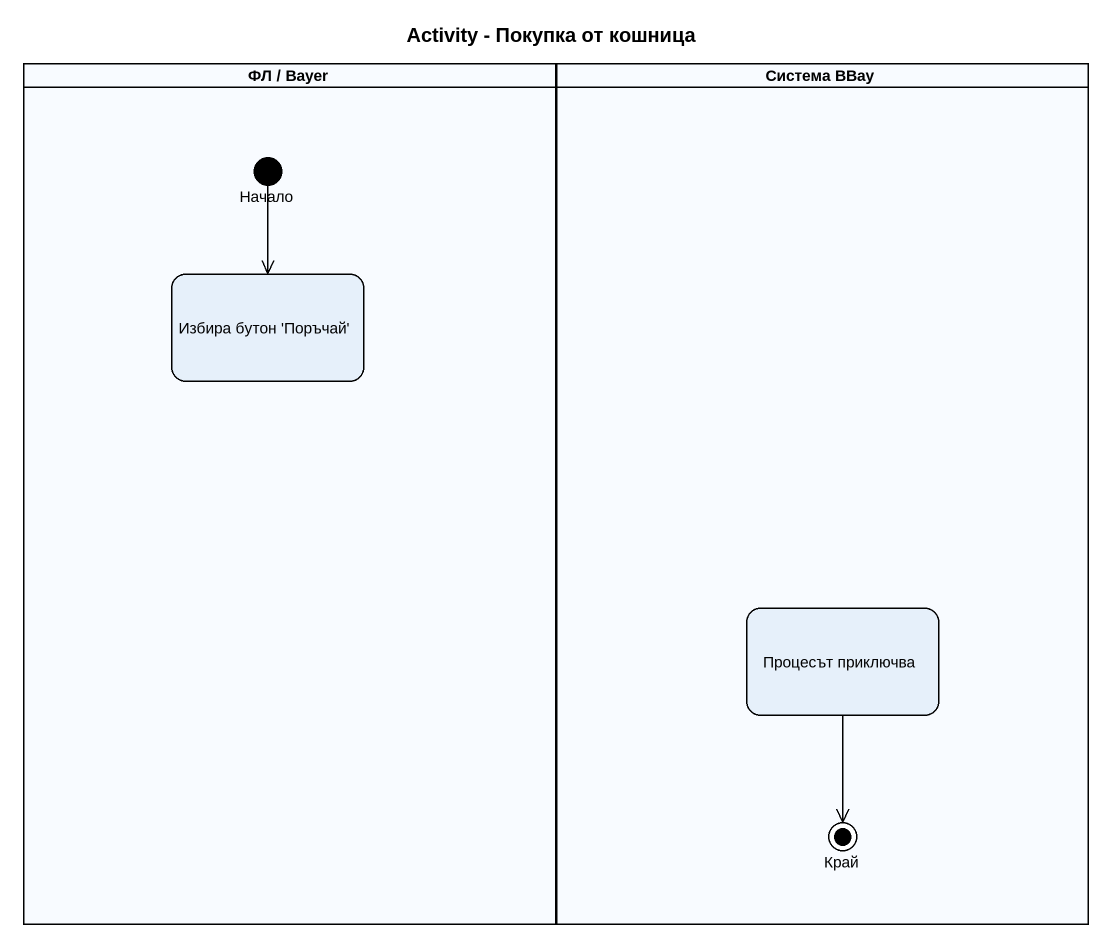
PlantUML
@startuml
title Activity - Покупка от кошница
hide empty description
state "ФЛ / Bayer" as ФЛ_Bayer <<partition>> {
  state Начало <<start>>
  state "Избира бутон 'Поръчай'" as Избира_бутон_Поръчай
}
state "Система BBay" as Система_BBay <<partition>> {
  state "Процесът приключва" as Процесът_приключва
  state Край <<end>>
}
Начало --> Избира_бутон_Поръчай
Процесът_приключва --> Край
@enduml
